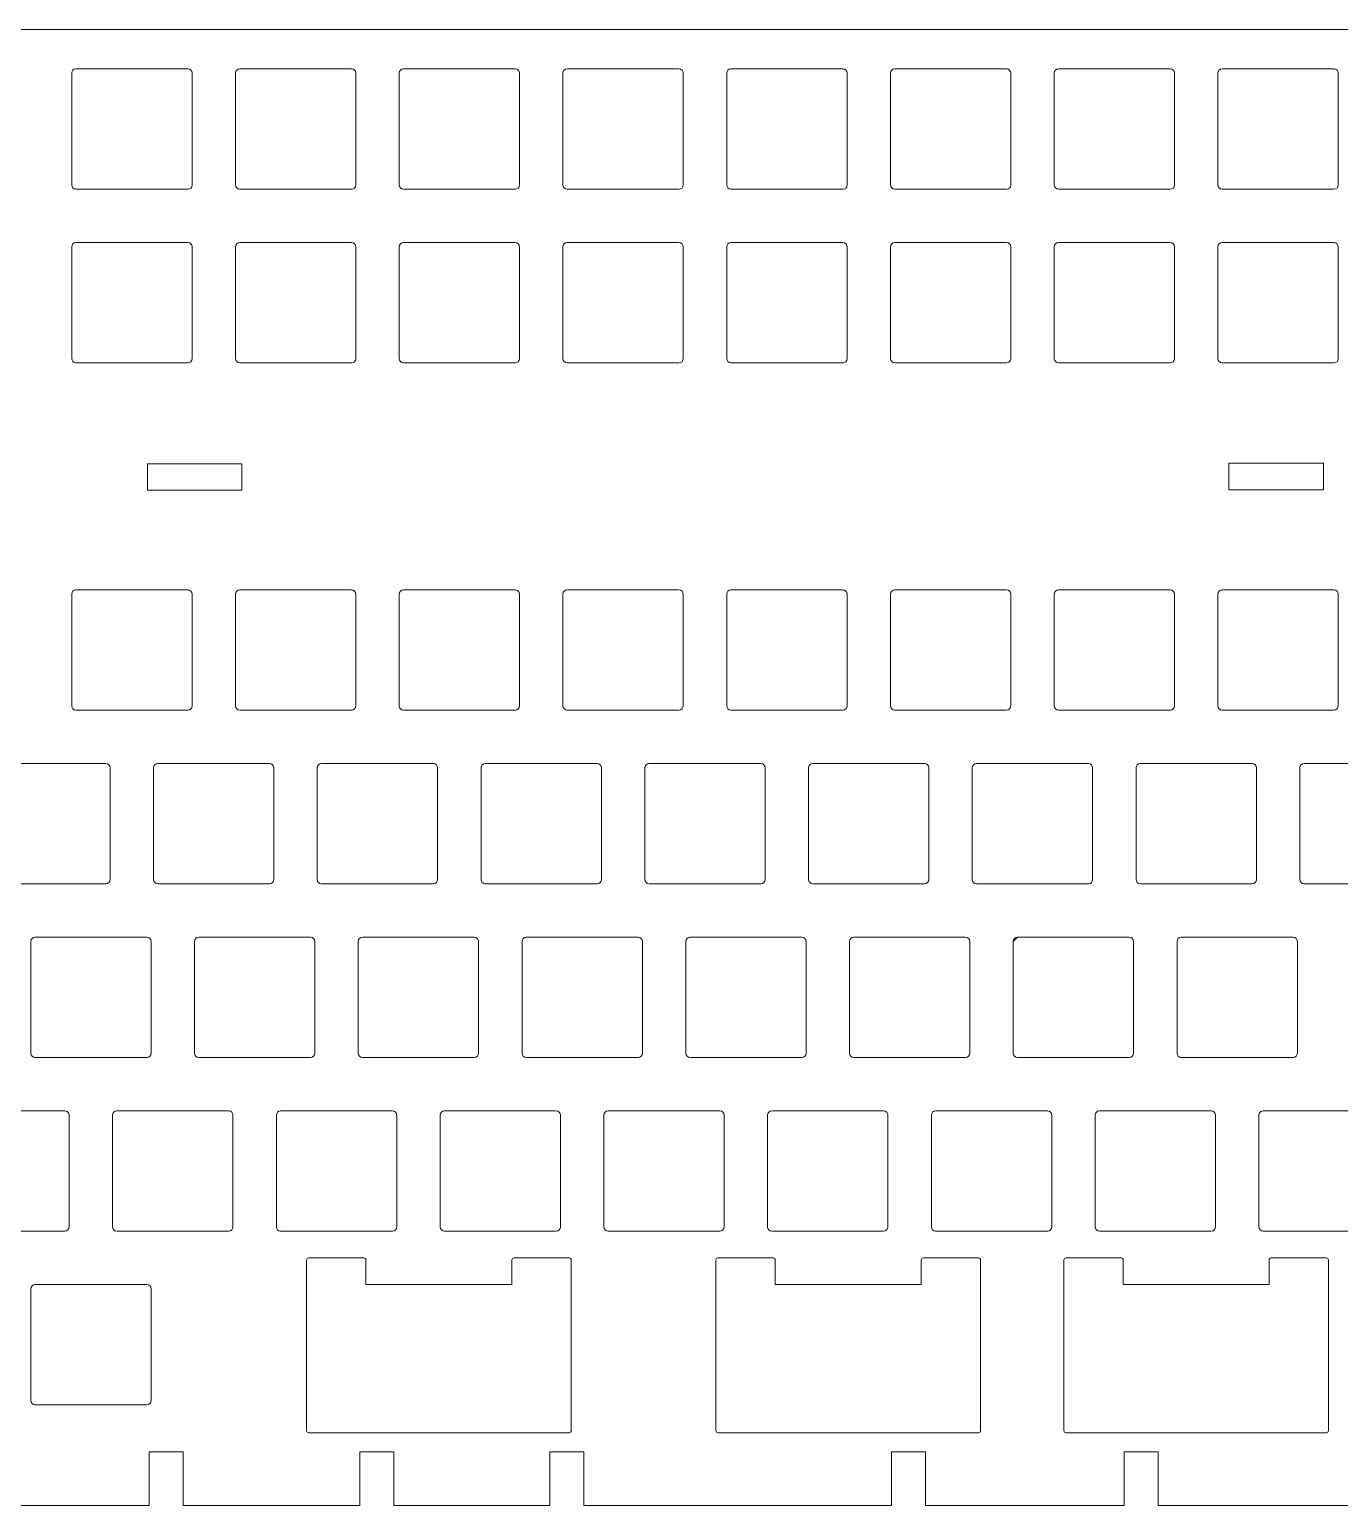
# Model space of a CAD drawing. Header units: millimetres. Extents: x 0 to 494, y 1 to 173.
# Drawn here: x 106.9 to 259.3, y 1.5 to 173.2 of the extents above; entities that cross this region are included whole.
import ezdxf

# ---------------------------------------------------------------- set-up
doc = ezdxf.new("R2010")
doc.units = ezdxf.units.MM
doc.header["$MEASUREMENT"] = 0
doc.layers.add('case holes', color=7, linetype='Continuous', lineweight=0)
doc.layers.add('foam top 2mm', color=7, linetype='Continuous', lineweight=0)

msp = doc.modelspace()

# ---------------------------------------------------------------- linework, layer by layer
at = {"layer": 'case holes', "color": 250, "lineweight": 18, "true_color": 0x231f20}
for points in [[(120.6, 119.55), (120.6, 122.65), (131.6, 122.65), (131.6, 119.55)], [(246.42, 119.59), (246.42, 122.69), (257.42, 122.69), (257.42, 119.59)]]:
    msp.add_lwpolyline(points, close=True, dxfattribs=at)
at = {"layer": 'foam top 2mm', "color": 250, "lineweight": 18, "true_color": 0x231f20}
for points, knots in [([(341.74, 1.45), (341.74, 1.45), (331.89, 1.45), (331.89, 1.45), (331.89, 1.45), (331.89, 7.69), (331.89, 7.69), (331.89, 7.69), (327.83, 7.69), (327.83, 7.69), (327.83, 7.69), (327.83, 1.45), (327.83, 1.45), (327.83, 1.45), (284.9, 1.45), (284.9, 1.45), (284.9, 1.45), (284.9, 7.69), (284.9, 7.69), (284.9, 7.69), (280.97, 7.69), (280.97, 7.69), (280.97, 7.69), (280.97, 1.45), (280.97, 1.45), (280.97, 1.45), (266.11, 1.45), (266.11, 1.45), (266.11, 1.45), (266.11, 7.69), (266.11, 7.69), (266.11, 7.69), (262.04, 7.69), (262.04, 7.69), (262.04, 7.69), (262.04, 1.45), (262.04, 1.45), (262.04, 1.45), (238.17, 1.45), (238.17, 1.45), (238.17, 1.45), (238.17, 7.69), (238.17, 7.69), (238.17, 7.69), (234.23, 7.69), (234.23, 7.69), (234.23, 7.69), (234.23, 1.45), (234.23, 1.45), (234.23, 1.45), (211.12, 1.45), (211.12, 1.45), (211.12, 1.45), (211.12, 7.69), (211.12, 7.69), (211.12, 7.69), (207.18, 7.69), (207.18, 7.69), (207.18, 7.69), (207.18, 1.45), (207.18, 1.45), (207.18, 1.45), (171.37, 1.45), (171.37, 1.45), (171.37, 1.45), (171.37, 7.69), (171.37, 7.69), (171.37, 7.69), (167.43, 7.69), (167.43, 7.69), (167.43, 7.69), (167.43, 1.45), (167.43, 1.45), (167.43, 1.45), (149.27, 1.45), (149.27, 1.45), (149.27, 1.45), (149.27, 7.69), (149.27, 7.69), (149.27, 7.69), (145.33, 7.69), (145.33, 7.69), (145.33, 7.69), (145.33, 1.45), (145.33, 1.45), (145.33, 1.45), (124.76, 1.45), (124.76, 1.45), (124.76, 1.45), (124.76, 7.69), (124.76, 7.69), (124.76, 7.69), (120.82, 7.69), (120.82, 7.69), (120.82, 7.69), (120.82, 1.45), (120.82, 1.45), (120.82, 1.45), (76.88, 1.45), (76.88, 1.45), (76.88, 1.45), (76.88, 7.69), (76.88, 7.69), (76.88, 7.69), (72.81, 7.69), (72.81, 7.69), (72.81, 7.69), (72.81, 1.45), (72.81, 1.45), (72.81, 1.45), (58.08, 1.45), (58.08, 1.45), (58.08, 1.45), (58.08, 7.69), (58.08, 7.69), (58.08, 7.69), (54.14, 7.69), (54.14, 7.69), (54.14, 7.69), (54.14, 1.45), (54.14, 1.45), (54.14, 1.45), (16.3, 1.45), (16.3, 1.45), (14.64, 1.45), (13.28, 2.8), (13.28, 4.45), (13.28, 4.45), (13.28, 5.69), (13.28, 5.69), (13.28, 5.69), (4.36, 5.69), (4.36, 5.69), (2.14, 5.69), (0.33, 7.48), (0.33, 9.69), (0.33, 9.69), (0.33, 108.52), (0.33, 108.52), (0.33, 110.72), (2.14, 112.51), (4.36, 112.51), (4.36, 112.51), (65.48, 112.51), (65.48, 112.51), (65.48, 112.51), (65.48, 169.16), (65.48, 169.16), (65.48, 171.36), (67.29, 173.16), (69.51, 173.16), (69.51, 173.16), (318.69, 173.16), (318.69, 173.16), (320.91, 173.16), (322.72, 171.36), (322.72, 169.16), (322.72, 169.16), (322.72, 117.91), (322.72, 117.91), (322.72, 117.91), (341.74, 117.91), (341.74, 117.91), (341.74, 117.91), (341.74, 1.45), (341.74, 1.45)], [0, 0, 0, 0, 1, 1, 1, 2, 2, 2, 3, 3, 3, 4, 4, 4, 5, 5, 5, 6, 6, 6, 7, 7, 7, 8, 8, 8, 9, 9, 9, 10, 10, 10, 11, 11, 11, 12, 12, 12, 13, 13, 13, 14, 14, 14, 15, 15, 15, 16, 16, 16, 17, 17, 17, 18, 18, 18, 19, 19, 19, 20, 20, 20, 21, 21, 21, 22, 22, 22, 23, 23, 23, 24, 24, 24, 25, 25, 25, 26, 26, 26, 27, 27, 27, 28, 28, 28, 29, 29, 29, 30, 30, 30, 31, 31, 31, 32, 32, 32, 33, 33, 33, 34, 34, 34, 35, 35, 35, 36, 36, 36, 37, 37, 37, 38, 38, 38, 39, 39, 39, 40, 40, 40, 41, 41, 41, 42, 42, 42, 43, 43, 43, 44, 44, 44, 45, 45, 45, 46, 46, 46, 47, 47, 47, 48, 48, 48, 49, 49, 49, 50, 50, 50, 51, 51, 51, 52, 52, 52, 53, 53, 53, 54, 54, 54, 55, 55, 55, 55]), ([(125.79, 168.07), (125.79, 168.07), (125.79, 155.07), (125.79, 155.07), (125.79, 154.79), (125.57, 154.57), (125.29, 154.57), (125.29, 154.57), (112.29, 154.58), (112.29, 154.58), (112.01, 154.58), (111.79, 154.8), (111.79, 155.08), (111.79, 155.08), (111.79, 168.07), (111.79, 168.07), (111.79, 168.35), (112.01, 168.57), (112.29, 168.57), (112.29, 168.57), (125.29, 168.57), (125.29, 168.57), (125.57, 168.57), (125.79, 168.35), (125.79, 168.07)], [0, 0, 0, 0, 1, 1, 1, 2, 2, 2, 3, 3, 3, 4, 4, 4, 5, 5, 5, 6, 6, 6, 7, 7, 7, 8, 8, 8, 8]), ([(144.84, 168.07), (144.84, 168.07), (144.84, 155.07), (144.84, 155.07), (144.84, 154.79), (144.62, 154.57), (144.34, 154.57), (144.34, 154.57), (131.34, 154.58), (131.34, 154.58), (131.06, 154.58), (130.84, 154.8), (130.84, 155.08), (130.84, 155.08), (130.84, 168.07), (130.84, 168.07), (130.84, 168.35), (131.06, 168.57), (131.34, 168.57), (131.34, 168.57), (144.34, 168.57), (144.34, 168.57), (144.62, 168.57), (144.84, 168.35), (144.84, 168.07)], [0, 0, 0, 0, 1, 1, 1, 2, 2, 2, 3, 3, 3, 4, 4, 4, 5, 5, 5, 6, 6, 6, 7, 7, 7, 8, 8, 8, 8]), ([(163.89, 168.07), (163.89, 168.07), (163.89, 155.07), (163.89, 155.07), (163.89, 154.79), (163.67, 154.57), (163.39, 154.57), (163.39, 154.57), (150.39, 154.58), (150.39, 154.58), (150.11, 154.58), (149.89, 154.8), (149.89, 155.08), (149.89, 155.08), (149.89, 168.07), (149.89, 168.07), (149.89, 168.35), (150.11, 168.57), (150.39, 168.57), (150.39, 168.57), (163.39, 168.57), (163.39, 168.57), (163.67, 168.57), (163.89, 168.35), (163.89, 168.07)], [0, 0, 0, 0, 1, 1, 1, 2, 2, 2, 3, 3, 3, 4, 4, 4, 5, 5, 5, 6, 6, 6, 7, 7, 7, 8, 8, 8, 8]), ([(182.94, 168.07), (182.94, 168.07), (182.94, 155.07), (182.94, 155.07), (182.94, 154.79), (182.72, 154.57), (182.44, 154.57), (182.44, 154.57), (169.44, 154.58), (169.44, 154.58), (169.16, 154.58), (168.94, 154.8), (168.94, 155.08), (168.94, 155.08), (168.94, 168.07), (168.94, 168.07), (168.94, 168.35), (169.16, 168.57), (169.44, 168.57), (169.44, 168.57), (182.44, 168.57), (182.44, 168.57), (182.72, 168.57), (182.94, 168.35), (182.94, 168.07)], [0, 0, 0, 0, 1, 1, 1, 2, 2, 2, 3, 3, 3, 4, 4, 4, 5, 5, 5, 6, 6, 6, 7, 7, 7, 8, 8, 8, 8]), ([(201.99, 168.07), (201.99, 168.07), (201.99, 155.07), (201.99, 155.07), (201.99, 154.79), (201.77, 154.57), (201.49, 154.57), (201.49, 154.57), (188.49, 154.58), (188.49, 154.58), (188.21, 154.58), (187.99, 154.8), (187.99, 155.08), (187.99, 155.08), (187.99, 168.07), (187.99, 168.07), (187.99, 168.35), (188.21, 168.57), (188.49, 168.57), (188.49, 168.57), (201.49, 168.57), (201.49, 168.57), (201.77, 168.57), (201.99, 168.35), (201.99, 168.07)], [0, 0, 0, 0, 1, 1, 1, 2, 2, 2, 3, 3, 3, 4, 4, 4, 5, 5, 5, 6, 6, 6, 7, 7, 7, 8, 8, 8, 8]), ([(221.04, 168.07), (221.04, 168.07), (221.04, 155.07), (221.04, 155.07), (221.04, 154.79), (220.82, 154.57), (220.54, 154.57), (220.54, 154.57), (207.54, 154.58), (207.54, 154.58), (207.26, 154.58), (207.04, 154.8), (207.04, 155.08), (207.04, 155.08), (207.04, 168.07), (207.04, 168.07), (207.04, 168.35), (207.26, 168.57), (207.54, 168.57), (207.54, 168.57), (220.54, 168.57), (220.54, 168.57), (220.82, 168.57), (221.04, 168.35), (221.04, 168.07)], [0, 0, 0, 0, 1, 1, 1, 2, 2, 2, 3, 3, 3, 4, 4, 4, 5, 5, 5, 6, 6, 6, 7, 7, 7, 8, 8, 8, 8]), ([(240.09, 168.07), (240.09, 168.07), (240.09, 155.07), (240.09, 155.07), (240.09, 154.79), (239.87, 154.57), (239.59, 154.57), (239.59, 154.57), (226.59, 154.58), (226.59, 154.58), (226.31, 154.58), (226.09, 154.8), (226.09, 155.08), (226.09, 155.08), (226.09, 168.07), (226.09, 168.07), (226.09, 168.35), (226.31, 168.57), (226.59, 168.57), (226.59, 168.57), (239.59, 168.57), (239.59, 168.57), (239.87, 168.57), (240.09, 168.35), (240.09, 168.07)], [0, 0, 0, 0, 1, 1, 1, 2, 2, 2, 3, 3, 3, 4, 4, 4, 5, 5, 5, 6, 6, 6, 7, 7, 7, 8, 8, 8, 8]), ([(259.14, 168.07), (259.14, 168.07), (259.14, 155.07), (259.14, 155.07), (259.14, 154.79), (258.92, 154.57), (258.64, 154.57), (258.64, 154.57), (245.64, 154.58), (245.64, 154.58), (245.36, 154.58), (245.14, 154.8), (245.14, 155.08), (245.14, 155.08), (245.14, 168.07), (245.14, 168.07), (245.14, 168.35), (245.36, 168.57), (245.64, 168.57), (245.64, 168.57), (258.64, 168.57), (258.64, 168.57), (258.92, 168.57), (259.14, 168.35), (259.14, 168.07)], [0, 0, 0, 0, 1, 1, 1, 2, 2, 2, 3, 3, 3, 4, 4, 4, 5, 5, 5, 6, 6, 6, 7, 7, 7, 8, 8, 8, 8]), ([(125.79, 147.87), (125.79, 147.87), (125.79, 134.87), (125.79, 134.87), (125.79, 134.59), (125.57, 134.37), (125.29, 134.37), (125.29, 134.37), (112.29, 134.38), (112.29, 134.38), (112.01, 134.38), (111.79, 134.6), (111.79, 134.88), (111.79, 134.88), (111.79, 147.87), (111.79, 147.87), (111.79, 148.14), (112.01, 148.37), (112.29, 148.37), (112.29, 148.37), (125.29, 148.37), (125.29, 148.37), (125.57, 148.37), (125.79, 148.14), (125.79, 147.87)], [0, 0, 0, 0, 1, 1, 1, 2, 2, 2, 3, 3, 3, 4, 4, 4, 5, 5, 5, 6, 6, 6, 7, 7, 7, 8, 8, 8, 8]), ([(144.84, 147.87), (144.84, 147.87), (144.84, 134.87), (144.84, 134.87), (144.84, 134.59), (144.62, 134.37), (144.34, 134.37), (144.34, 134.37), (131.34, 134.38), (131.34, 134.38), (131.06, 134.38), (130.84, 134.6), (130.84, 134.88), (130.84, 134.88), (130.84, 147.87), (130.84, 147.87), (130.84, 148.14), (131.06, 148.37), (131.34, 148.37), (131.34, 148.37), (144.34, 148.37), (144.34, 148.37), (144.62, 148.37), (144.84, 148.14), (144.84, 147.87)], [0, 0, 0, 0, 1, 1, 1, 2, 2, 2, 3, 3, 3, 4, 4, 4, 5, 5, 5, 6, 6, 6, 7, 7, 7, 8, 8, 8, 8]), ([(163.89, 147.87), (163.89, 147.87), (163.89, 134.87), (163.89, 134.87), (163.89, 134.59), (163.67, 134.37), (163.39, 134.37), (163.39, 134.37), (150.39, 134.38), (150.39, 134.38), (150.11, 134.38), (149.89, 134.6), (149.89, 134.88), (149.89, 134.88), (149.89, 147.87), (149.89, 147.87), (149.89, 148.14), (150.11, 148.37), (150.39, 148.37), (150.39, 148.37), (163.39, 148.37), (163.39, 148.37), (163.67, 148.37), (163.89, 148.14), (163.89, 147.87)], [0, 0, 0, 0, 1, 1, 1, 2, 2, 2, 3, 3, 3, 4, 4, 4, 5, 5, 5, 6, 6, 6, 7, 7, 7, 8, 8, 8, 8]), ([(182.94, 147.87), (182.94, 147.87), (182.94, 134.87), (182.94, 134.87), (182.94, 134.59), (182.72, 134.37), (182.44, 134.37), (182.44, 134.37), (169.44, 134.38), (169.44, 134.38), (169.16, 134.38), (168.94, 134.6), (168.94, 134.88), (168.94, 134.88), (168.94, 147.87), (168.94, 147.87), (168.94, 148.14), (169.16, 148.37), (169.44, 148.37), (169.44, 148.37), (182.44, 148.37), (182.44, 148.37), (182.72, 148.37), (182.94, 148.14), (182.94, 147.87)], [0, 0, 0, 0, 1, 1, 1, 2, 2, 2, 3, 3, 3, 4, 4, 4, 5, 5, 5, 6, 6, 6, 7, 7, 7, 8, 8, 8, 8]), ([(201.99, 147.87), (201.99, 147.87), (201.99, 134.87), (201.99, 134.87), (201.99, 134.59), (201.77, 134.37), (201.49, 134.37), (201.49, 134.37), (188.49, 134.38), (188.49, 134.38), (188.21, 134.38), (187.99, 134.6), (187.99, 134.88), (187.99, 134.88), (187.99, 147.87), (187.99, 147.87), (187.99, 148.14), (188.21, 148.37), (188.49, 148.37), (188.49, 148.37), (201.49, 148.37), (201.49, 148.37), (201.77, 148.37), (201.99, 148.14), (201.99, 147.87)], [0, 0, 0, 0, 1, 1, 1, 2, 2, 2, 3, 3, 3, 4, 4, 4, 5, 5, 5, 6, 6, 6, 7, 7, 7, 8, 8, 8, 8]), ([(221.04, 147.87), (221.04, 147.87), (221.04, 134.87), (221.04, 134.87), (221.04, 134.59), (220.82, 134.37), (220.54, 134.37), (220.54, 134.37), (207.54, 134.38), (207.54, 134.38), (207.26, 134.38), (207.04, 134.6), (207.04, 134.88), (207.04, 134.88), (207.04, 147.87), (207.04, 147.87), (207.04, 148.14), (207.26, 148.37), (207.54, 148.37), (207.54, 148.37), (220.54, 148.37), (220.54, 148.37), (220.82, 148.37), (221.04, 148.14), (221.04, 147.87)], [0, 0, 0, 0, 1, 1, 1, 2, 2, 2, 3, 3, 3, 4, 4, 4, 5, 5, 5, 6, 6, 6, 7, 7, 7, 8, 8, 8, 8]), ([(240.09, 147.87), (240.09, 147.87), (240.09, 134.87), (240.09, 134.87), (240.09, 134.59), (239.87, 134.37), (239.59, 134.37), (239.59, 134.37), (226.59, 134.38), (226.59, 134.38), (226.31, 134.38), (226.09, 134.6), (226.09, 134.88), (226.09, 134.88), (226.09, 147.87), (226.09, 147.87), (226.09, 148.14), (226.31, 148.37), (226.59, 148.37), (226.59, 148.37), (239.59, 148.37), (239.59, 148.37), (239.87, 148.37), (240.09, 148.14), (240.09, 147.87)], [0, 0, 0, 0, 1, 1, 1, 2, 2, 2, 3, 3, 3, 4, 4, 4, 5, 5, 5, 6, 6, 6, 7, 7, 7, 8, 8, 8, 8]), ([(259.14, 147.87), (259.14, 147.87), (259.14, 134.87), (259.14, 134.87), (259.14, 134.59), (258.92, 134.37), (258.64, 134.37), (258.64, 134.37), (245.64, 134.38), (245.64, 134.38), (245.36, 134.38), (245.14, 134.6), (245.14, 134.88), (245.14, 134.88), (245.14, 147.87), (245.14, 147.87), (245.14, 148.14), (245.36, 148.37), (245.64, 148.37), (245.64, 148.37), (258.64, 148.37), (258.64, 148.37), (258.92, 148.37), (259.14, 148.14), (259.14, 147.87)], [0, 0, 0, 0, 1, 1, 1, 2, 2, 2, 3, 3, 3, 4, 4, 4, 5, 5, 5, 6, 6, 6, 7, 7, 7, 8, 8, 8, 8]), ([(125.79, 107.47), (125.79, 107.47), (125.79, 94.47), (125.79, 94.47), (125.79, 94.19), (125.57, 93.97), (125.29, 93.97), (125.29, 93.97), (112.29, 93.98), (112.29, 93.98), (112.01, 93.98), (111.79, 94.2), (111.79, 94.48), (111.79, 94.48), (111.79, 107.47), (111.79, 107.47), (111.79, 107.74), (112.01, 107.97), (112.29, 107.97), (112.29, 107.97), (125.29, 107.97), (125.29, 107.97), (125.57, 107.97), (125.79, 107.74), (125.79, 107.47)], [0, 0, 0, 0, 1, 1, 1, 2, 2, 2, 3, 3, 3, 4, 4, 4, 5, 5, 5, 6, 6, 6, 7, 7, 7, 8, 8, 8, 8]), ([(144.84, 107.47), (144.84, 107.47), (144.84, 94.47), (144.84, 94.47), (144.84, 94.19), (144.62, 93.97), (144.34, 93.97), (144.34, 93.97), (131.34, 93.98), (131.34, 93.98), (131.06, 93.98), (130.84, 94.2), (130.84, 94.48), (130.84, 94.48), (130.84, 107.47), (130.84, 107.47), (130.84, 107.74), (131.06, 107.97), (131.34, 107.97), (131.34, 107.97), (144.34, 107.97), (144.34, 107.97), (144.62, 107.97), (144.84, 107.74), (144.84, 107.47)], [0, 0, 0, 0, 1, 1, 1, 2, 2, 2, 3, 3, 3, 4, 4, 4, 5, 5, 5, 6, 6, 6, 7, 7, 7, 8, 8, 8, 8]), ([(163.89, 107.47), (163.89, 107.47), (163.89, 94.47), (163.89, 94.47), (163.89, 94.19), (163.67, 93.97), (163.39, 93.97), (163.39, 93.97), (150.39, 93.98), (150.39, 93.98), (150.11, 93.98), (149.89, 94.2), (149.89, 94.48), (149.89, 94.48), (149.89, 107.47), (149.89, 107.47), (149.89, 107.74), (150.11, 107.97), (150.39, 107.97), (150.39, 107.97), (163.39, 107.97), (163.39, 107.97), (163.67, 107.97), (163.89, 107.74), (163.89, 107.47)], [0, 0, 0, 0, 1, 1, 1, 2, 2, 2, 3, 3, 3, 4, 4, 4, 5, 5, 5, 6, 6, 6, 7, 7, 7, 8, 8, 8, 8]), ([(182.94, 107.47), (182.94, 107.47), (182.94, 94.47), (182.94, 94.47), (182.94, 94.19), (182.72, 93.97), (182.44, 93.97), (182.44, 93.97), (169.44, 93.98), (169.44, 93.98), (169.16, 93.98), (168.94, 94.2), (168.94, 94.48), (168.94, 94.48), (168.94, 107.47), (168.94, 107.47), (168.94, 107.74), (169.16, 107.97), (169.44, 107.97), (169.44, 107.97), (182.44, 107.97), (182.44, 107.97), (182.72, 107.97), (182.94, 107.74), (182.94, 107.47)], [0, 0, 0, 0, 1, 1, 1, 2, 2, 2, 3, 3, 3, 4, 4, 4, 5, 5, 5, 6, 6, 6, 7, 7, 7, 8, 8, 8, 8]), ([(201.99, 107.47), (201.99, 107.47), (201.99, 94.47), (201.99, 94.47), (201.99, 94.19), (201.77, 93.97), (201.49, 93.97), (201.49, 93.97), (188.49, 93.98), (188.49, 93.98), (188.21, 93.98), (187.99, 94.2), (187.99, 94.48), (187.99, 94.48), (187.99, 107.47), (187.99, 107.47), (187.99, 107.74), (188.21, 107.97), (188.49, 107.97), (188.49, 107.97), (201.49, 107.97), (201.49, 107.97), (201.77, 107.97), (201.99, 107.74), (201.99, 107.47)], [0, 0, 0, 0, 1, 1, 1, 2, 2, 2, 3, 3, 3, 4, 4, 4, 5, 5, 5, 6, 6, 6, 7, 7, 7, 8, 8, 8, 8]), ([(221.04, 107.47), (221.04, 107.47), (221.04, 94.47), (221.04, 94.47), (221.04, 94.19), (220.82, 93.97), (220.54, 93.97), (220.54, 93.97), (207.54, 93.98), (207.54, 93.98), (207.26, 93.98), (207.04, 94.2), (207.04, 94.48), (207.04, 94.48), (207.04, 107.47), (207.04, 107.47), (207.04, 107.74), (207.26, 107.97), (207.54, 107.97), (207.54, 107.97), (220.54, 107.97), (220.54, 107.97), (220.82, 107.97), (221.04, 107.74), (221.04, 107.47)], [0, 0, 0, 0, 1, 1, 1, 2, 2, 2, 3, 3, 3, 4, 4, 4, 5, 5, 5, 6, 6, 6, 7, 7, 7, 8, 8, 8, 8]), ([(240.09, 107.47), (240.09, 107.47), (240.09, 94.47), (240.09, 94.47), (240.09, 94.19), (239.87, 93.97), (239.59, 93.97), (239.59, 93.97), (226.59, 93.98), (226.59, 93.98), (226.31, 93.98), (226.09, 94.2), (226.09, 94.48), (226.09, 94.48), (226.09, 107.47), (226.09, 107.47), (226.09, 107.74), (226.31, 107.97), (226.59, 107.97), (226.59, 107.97), (239.59, 107.97), (239.59, 107.97), (239.87, 107.97), (240.09, 107.74), (240.09, 107.47)], [0, 0, 0, 0, 1, 1, 1, 2, 2, 2, 3, 3, 3, 4, 4, 4, 5, 5, 5, 6, 6, 6, 7, 7, 7, 8, 8, 8, 8]), ([(259.14, 107.47), (259.14, 107.47), (259.14, 94.47), (259.14, 94.47), (259.14, 94.19), (258.92, 93.97), (258.64, 93.97), (258.64, 93.97), (245.64, 93.98), (245.64, 93.98), (245.36, 93.98), (245.14, 94.2), (245.14, 94.48), (245.14, 94.48), (245.14, 107.47), (245.14, 107.47), (245.14, 107.74), (245.36, 107.97), (245.64, 107.97), (245.64, 107.97), (258.64, 107.97), (258.64, 107.97), (258.92, 107.97), (259.14, 107.74), (259.14, 107.47)], [0, 0, 0, 0, 1, 1, 1, 2, 2, 2, 3, 3, 3, 4, 4, 4, 5, 5, 5, 6, 6, 6, 7, 7, 7, 8, 8, 8, 8]), ([(116.26, 87.26), (116.26, 87.26), (116.26, 74.26), (116.26, 74.26), (116.26, 73.99), (116.04, 73.77), (115.77, 73.77), (115.77, 73.77), (102.76, 73.77), (102.76, 73.77), (102.49, 73.77), (102.26, 74), (102.26, 74.28), (102.26, 74.28), (102.26, 87.26), (102.26, 87.26), (102.26, 87.54), (102.49, 87.77), (102.76, 87.77), (102.76, 87.77), (115.77, 87.77), (115.77, 87.77), (116.04, 87.77), (116.26, 87.54), (116.26, 87.26)], [0, 0, 0, 0, 1, 1, 1, 2, 2, 2, 3, 3, 3, 4, 4, 4, 5, 5, 5, 6, 6, 6, 7, 7, 7, 8, 8, 8, 8]), ([(135.31, 87.26), (135.31, 87.26), (135.31, 74.26), (135.31, 74.26), (135.31, 73.99), (135.09, 73.77), (134.82, 73.77), (134.82, 73.77), (121.81, 73.77), (121.81, 73.77), (121.54, 73.77), (121.31, 74), (121.31, 74.28), (121.31, 74.28), (121.31, 87.26), (121.31, 87.26), (121.31, 87.54), (121.54, 87.77), (121.81, 87.77), (121.81, 87.77), (134.82, 87.77), (134.82, 87.77), (135.09, 87.77), (135.31, 87.54), (135.31, 87.26)], [0, 0, 0, 0, 1, 1, 1, 2, 2, 2, 3, 3, 3, 4, 4, 4, 5, 5, 5, 6, 6, 6, 7, 7, 7, 8, 8, 8, 8]), ([(154.36, 87.26), (154.36, 87.26), (154.36, 74.26), (154.36, 74.26), (154.36, 73.99), (154.14, 73.77), (153.87, 73.77), (153.87, 73.77), (140.86, 73.77), (140.86, 73.77), (140.59, 73.77), (140.36, 74), (140.36, 74.28), (140.36, 74.28), (140.36, 87.26), (140.36, 87.26), (140.36, 87.54), (140.59, 87.77), (140.86, 87.77), (140.86, 87.77), (153.87, 87.77), (153.87, 87.77), (154.14, 87.77), (154.36, 87.54), (154.36, 87.26)], [0, 0, 0, 0, 1, 1, 1, 2, 2, 2, 3, 3, 3, 4, 4, 4, 5, 5, 5, 6, 6, 6, 7, 7, 7, 8, 8, 8, 8]), ([(173.41, 87.26), (173.41, 87.26), (173.41, 74.26), (173.41, 74.26), (173.41, 73.99), (173.19, 73.77), (172.92, 73.77), (172.92, 73.77), (159.91, 73.77), (159.91, 73.77), (159.64, 73.77), (159.41, 74), (159.41, 74.28), (159.41, 74.28), (159.41, 87.26), (159.41, 87.26), (159.41, 87.54), (159.64, 87.77), (159.91, 87.77), (159.91, 87.77), (172.92, 87.77), (172.92, 87.77), (173.19, 87.77), (173.41, 87.54), (173.41, 87.26)], [0, 0, 0, 0, 1, 1, 1, 2, 2, 2, 3, 3, 3, 4, 4, 4, 5, 5, 5, 6, 6, 6, 7, 7, 7, 8, 8, 8, 8]), ([(192.46, 87.26), (192.46, 87.26), (192.46, 74.26), (192.46, 74.26), (192.46, 73.99), (192.24, 73.77), (191.97, 73.77), (191.97, 73.77), (178.96, 73.77), (178.96, 73.77), (178.69, 73.77), (178.46, 74), (178.46, 74.28), (178.46, 74.28), (178.46, 87.26), (178.46, 87.26), (178.46, 87.54), (178.69, 87.77), (178.96, 87.77), (178.96, 87.77), (191.97, 87.77), (191.97, 87.77), (192.24, 87.77), (192.46, 87.54), (192.46, 87.26)], [0, 0, 0, 0, 1, 1, 1, 2, 2, 2, 3, 3, 3, 4, 4, 4, 5, 5, 5, 6, 6, 6, 7, 7, 7, 8, 8, 8, 8]), ([(211.51, 87.26), (211.51, 87.26), (211.51, 74.26), (211.51, 74.26), (211.51, 73.99), (211.29, 73.77), (211.02, 73.77), (211.02, 73.77), (198.01, 73.77), (198.01, 73.77), (197.74, 73.77), (197.51, 74), (197.51, 74.28), (197.51, 74.28), (197.51, 87.26), (197.51, 87.26), (197.51, 87.54), (197.74, 87.77), (198.01, 87.77), (198.01, 87.77), (211.02, 87.77), (211.02, 87.77), (211.29, 87.77), (211.51, 87.54), (211.51, 87.26)], [0, 0, 0, 0, 1, 1, 1, 2, 2, 2, 3, 3, 3, 4, 4, 4, 5, 5, 5, 6, 6, 6, 7, 7, 7, 8, 8, 8, 8]), ([(230.56, 87.26), (230.56, 87.26), (230.56, 74.26), (230.56, 74.26), (230.56, 73.99), (230.34, 73.77), (230.07, 73.77), (230.07, 73.77), (217.06, 73.77), (217.06, 73.77), (216.79, 73.77), (216.56, 74), (216.56, 74.28), (216.56, 74.28), (216.56, 87.26), (216.56, 87.26), (216.56, 87.54), (216.79, 87.77), (217.06, 87.77), (217.06, 87.77), (230.07, 87.77), (230.07, 87.77), (230.34, 87.77), (230.56, 87.54), (230.56, 87.26)], [0, 0, 0, 0, 1, 1, 1, 2, 2, 2, 3, 3, 3, 4, 4, 4, 5, 5, 5, 6, 6, 6, 7, 7, 7, 8, 8, 8, 8]), ([(249.61, 87.26), (249.61, 87.26), (249.61, 74.26), (249.61, 74.26), (249.61, 73.99), (249.39, 73.77), (249.12, 73.77), (249.12, 73.77), (236.11, 73.77), (236.11, 73.77), (235.84, 73.77), (235.61, 74), (235.61, 74.28), (235.61, 74.28), (235.61, 87.26), (235.61, 87.26), (235.61, 87.54), (235.84, 87.77), (236.11, 87.77), (236.11, 87.77), (249.12, 87.77), (249.12, 87.77), (249.39, 87.77), (249.61, 87.54), (249.61, 87.26)], [0, 0, 0, 0, 1, 1, 1, 2, 2, 2, 3, 3, 3, 4, 4, 4, 5, 5, 5, 6, 6, 6, 7, 7, 7, 8, 8, 8, 8]), ([(268.66, 87.26), (268.66, 87.26), (268.66, 74.26), (268.66, 74.26), (268.66, 73.99), (268.44, 73.77), (268.17, 73.77), (268.17, 73.77), (255.16, 73.77), (255.16, 73.77), (254.89, 73.77), (254.66, 74), (254.66, 74.28), (254.66, 74.28), (254.66, 87.26), (254.66, 87.26), (254.66, 87.54), (254.89, 87.77), (255.16, 87.77), (255.16, 87.77), (268.17, 87.77), (268.17, 87.77), (268.44, 87.77), (268.66, 87.54), (268.66, 87.26)], [0, 0, 0, 0, 1, 1, 1, 2, 2, 2, 3, 3, 3, 4, 4, 4, 5, 5, 5, 6, 6, 6, 7, 7, 7, 8, 8, 8, 8]), ([(121.03, 67.06), (121.03, 67.06), (121.03, 54.06), (121.03, 54.06), (121.03, 53.79), (120.8, 53.56), (120.53, 53.56), (120.53, 53.56), (107.52, 53.57), (107.52, 53.57), (107.25, 53.57), (107.03, 53.8), (107.03, 54.08), (107.03, 54.08), (107.03, 67.06), (107.03, 67.06), (107.03, 67.34), (107.25, 67.57), (107.52, 67.57), (107.52, 67.57), (120.53, 67.57), (120.53, 67.57), (120.8, 67.57), (121.03, 67.34), (121.03, 67.06)], [0, 0, 0, 0, 1, 1, 1, 2, 2, 2, 3, 3, 3, 4, 4, 4, 5, 5, 5, 6, 6, 6, 7, 7, 7, 8, 8, 8, 8]), ([(140.08, 67.06), (140.08, 67.06), (140.08, 54.06), (140.08, 54.06), (140.08, 53.79), (139.85, 53.56), (139.58, 53.56), (139.58, 53.56), (126.57, 53.57), (126.57, 53.57), (126.3, 53.57), (126.08, 53.8), (126.08, 54.08), (126.08, 54.08), (126.08, 67.06), (126.08, 67.06), (126.08, 67.34), (126.3, 67.57), (126.57, 67.57), (126.57, 67.57), (139.58, 67.57), (139.58, 67.57), (139.85, 67.57), (140.08, 67.34), (140.08, 67.06)], [0, 0, 0, 0, 1, 1, 1, 2, 2, 2, 3, 3, 3, 4, 4, 4, 5, 5, 5, 6, 6, 6, 7, 7, 7, 8, 8, 8, 8]), ([(159.13, 67.06), (159.13, 67.06), (159.13, 54.06), (159.13, 54.06), (159.13, 53.79), (158.9, 53.56), (158.63, 53.56), (158.63, 53.56), (145.62, 53.57), (145.62, 53.57), (145.35, 53.57), (145.13, 53.8), (145.13, 54.08), (145.13, 54.08), (145.13, 67.06), (145.13, 67.06), (145.13, 67.34), (145.35, 67.57), (145.62, 67.57), (145.62, 67.57), (158.63, 67.57), (158.63, 67.57), (158.9, 67.57), (159.13, 67.34), (159.13, 67.06)], [0, 0, 0, 0, 1, 1, 1, 2, 2, 2, 3, 3, 3, 4, 4, 4, 5, 5, 5, 6, 6, 6, 7, 7, 7, 8, 8, 8, 8]), ([(178.18, 67.06), (178.18, 67.06), (178.18, 54.06), (178.18, 54.06), (178.18, 53.79), (177.95, 53.56), (177.68, 53.56), (177.68, 53.56), (164.67, 53.57), (164.67, 53.57), (164.4, 53.57), (164.18, 53.8), (164.18, 54.08), (164.18, 54.08), (164.18, 67.06), (164.18, 67.06), (164.18, 67.34), (164.4, 67.57), (164.67, 67.57), (164.67, 67.57), (177.68, 67.57), (177.68, 67.57), (177.95, 67.57), (178.18, 67.34), (178.18, 67.06)], [0, 0, 0, 0, 1, 1, 1, 2, 2, 2, 3, 3, 3, 4, 4, 4, 5, 5, 5, 6, 6, 6, 7, 7, 7, 8, 8, 8, 8]), ([(197.23, 67.06), (197.23, 67.06), (197.23, 54.06), (197.23, 54.06), (197.23, 53.79), (197, 53.56), (196.73, 53.56), (196.73, 53.56), (183.72, 53.57), (183.72, 53.57), (183.45, 53.57), (183.23, 53.8), (183.23, 54.08), (183.23, 54.08), (183.23, 67.06), (183.23, 67.06), (183.23, 67.34), (183.45, 67.57), (183.72, 67.57), (183.72, 67.57), (196.73, 67.57), (196.73, 67.57), (197, 67.57), (197.23, 67.34), (197.23, 67.06)], [0, 0, 0, 0, 1, 1, 1, 2, 2, 2, 3, 3, 3, 4, 4, 4, 5, 5, 5, 6, 6, 6, 7, 7, 7, 8, 8, 8, 8]), ([(216.28, 67.06), (216.28, 67.06), (216.28, 54.06), (216.28, 54.06), (216.28, 53.79), (216.05, 53.56), (215.78, 53.56), (215.78, 53.56), (202.77, 53.57), (202.77, 53.57), (202.5, 53.57), (202.28, 53.8), (202.28, 54.08), (202.28, 54.08), (202.28, 67.06), (202.28, 67.06), (202.28, 67.34), (202.5, 67.57), (202.77, 67.57), (202.77, 67.57), (215.78, 67.57), (215.78, 67.57), (216.05, 67.57), (216.28, 67.34), (216.28, 67.06)], [0, 0, 0, 0, 1, 1, 1, 2, 2, 2, 3, 3, 3, 4, 4, 4, 5, 5, 5, 6, 6, 6, 7, 7, 7, 8, 8, 8, 8]), ([(235.33, 67.06), (235.33, 67.06), (235.33, 54.06), (235.33, 54.06), (235.33, 53.79), (235.1, 53.56), (234.83, 53.56), (234.83, 53.56), (221.82, 53.57), (221.82, 53.57), (221.55, 53.57), (221.33, 53.8), (221.33, 54.08), (221.33, 54.08), (221.33, 67.06), (221.33, 67.06), (221.33, 67.06), (221.82, 67.57), (221.82, 67.57), (221.82, 67.57), (234.83, 67.57), (234.83, 67.57), (235.1, 67.57), (235.33, 67.34), (235.33, 67.06)], [0, 0, 0, 0, 1, 1, 1, 2, 2, 2, 3, 3, 3, 4, 4, 4, 5, 5, 5, 6, 6, 6, 7, 7, 7, 8, 8, 8, 8]), ([(221.82, 67.57), (221.82, 67.57), (221.33, 67.06), (221.33, 67.06), (221.33, 67.34), (221.55, 67.57), (221.82, 67.57)], [0, 0, 0, 0, 1, 1, 1, 2, 2, 2, 2]), ([(254.38, 67.06), (254.38, 67.06), (254.38, 54.06), (254.38, 54.06), (254.38, 53.79), (254.15, 53.56), (253.88, 53.56), (253.88, 53.56), (240.87, 53.57), (240.87, 53.57), (240.6, 53.57), (240.38, 53.8), (240.38, 54.08), (240.38, 54.08), (240.38, 67.06), (240.38, 67.06), (240.38, 67.34), (240.6, 67.57), (240.87, 67.57), (240.87, 67.57), (253.88, 67.57), (253.88, 67.57), (254.15, 67.57), (254.38, 67.34), (254.38, 67.06)], [0, 0, 0, 0, 1, 1, 1, 2, 2, 2, 3, 3, 3, 4, 4, 4, 5, 5, 5, 6, 6, 6, 7, 7, 7, 8, 8, 8, 8]), ([(111.5, 46.86), (111.5, 46.86), (111.5, 33.86), (111.5, 33.86), (111.5, 33.59), (111.28, 33.36), (111, 33.36), (111, 33.36), (98, 33.37), (98, 33.37), (97.72, 33.37), (97.5, 33.6), (97.5, 33.87), (97.5, 33.87), (97.5, 46.86), (97.5, 46.86), (97.5, 47.14), (97.72, 47.37), (98, 47.37), (98, 47.37), (111, 47.37), (111, 47.37), (111.28, 47.37), (111.5, 47.14), (111.5, 46.86)], [0, 0, 0, 0, 1, 1, 1, 2, 2, 2, 3, 3, 3, 4, 4, 4, 5, 5, 5, 6, 6, 6, 7, 7, 7, 8, 8, 8, 8]), ([(130.55, 46.86), (130.55, 46.86), (130.55, 33.86), (130.55, 33.86), (130.55, 33.59), (130.33, 33.36), (130.05, 33.36), (130.05, 33.36), (117.05, 33.37), (117.05, 33.37), (116.77, 33.37), (116.55, 33.6), (116.55, 33.87), (116.55, 33.87), (116.55, 46.86), (116.55, 46.86), (116.55, 47.14), (116.77, 47.37), (117.05, 47.37), (117.05, 47.37), (130.05, 47.37), (130.05, 47.37), (130.33, 47.37), (130.55, 47.14), (130.55, 46.86)], [0, 0, 0, 0, 1, 1, 1, 2, 2, 2, 3, 3, 3, 4, 4, 4, 5, 5, 5, 6, 6, 6, 7, 7, 7, 8, 8, 8, 8]), ([(149.6, 46.86), (149.6, 46.86), (149.6, 33.86), (149.6, 33.86), (149.6, 33.59), (149.38, 33.36), (149.1, 33.36), (149.1, 33.36), (136.1, 33.37), (136.1, 33.37), (135.82, 33.37), (135.6, 33.6), (135.6, 33.87), (135.6, 33.87), (135.6, 46.86), (135.6, 46.86), (135.6, 47.14), (135.82, 47.37), (136.1, 47.37), (136.1, 47.37), (149.1, 47.37), (149.1, 47.37), (149.38, 47.37), (149.6, 47.14), (149.6, 46.86)], [0, 0, 0, 0, 1, 1, 1, 2, 2, 2, 3, 3, 3, 4, 4, 4, 5, 5, 5, 6, 6, 6, 7, 7, 7, 8, 8, 8, 8]), ([(168.65, 46.86), (168.65, 46.86), (168.65, 33.86), (168.65, 33.86), (168.65, 33.59), (168.43, 33.36), (168.15, 33.36), (168.15, 33.36), (155.15, 33.37), (155.15, 33.37), (154.87, 33.37), (154.65, 33.6), (154.65, 33.87), (154.65, 33.87), (154.65, 46.86), (154.65, 46.86), (154.65, 47.14), (154.87, 47.37), (155.15, 47.37), (155.15, 47.37), (168.15, 47.37), (168.15, 47.37), (168.43, 47.37), (168.65, 47.14), (168.65, 46.86)], [0, 0, 0, 0, 1, 1, 1, 2, 2, 2, 3, 3, 3, 4, 4, 4, 5, 5, 5, 6, 6, 6, 7, 7, 7, 8, 8, 8, 8]), ([(187.7, 46.86), (187.7, 46.86), (187.7, 33.86), (187.7, 33.86), (187.7, 33.59), (187.48, 33.36), (187.2, 33.36), (187.2, 33.36), (174.2, 33.37), (174.2, 33.37), (173.92, 33.37), (173.7, 33.6), (173.7, 33.87), (173.7, 33.87), (173.7, 46.86), (173.7, 46.86), (173.7, 47.14), (173.92, 47.37), (174.2, 47.37), (174.2, 47.37), (187.2, 47.37), (187.2, 47.37), (187.48, 47.37), (187.7, 47.14), (187.7, 46.86)], [0, 0, 0, 0, 1, 1, 1, 2, 2, 2, 3, 3, 3, 4, 4, 4, 5, 5, 5, 6, 6, 6, 7, 7, 7, 8, 8, 8, 8]), ([(206.75, 46.86), (206.75, 46.86), (206.75, 33.86), (206.75, 33.86), (206.75, 33.59), (206.53, 33.36), (206.25, 33.36), (206.25, 33.36), (193.25, 33.37), (193.25, 33.37), (192.97, 33.37), (192.75, 33.6), (192.75, 33.87), (192.75, 33.87), (192.75, 46.86), (192.75, 46.86), (192.75, 47.14), (192.97, 47.37), (193.25, 47.37), (193.25, 47.37), (206.25, 47.37), (206.25, 47.37), (206.53, 47.37), (206.75, 47.14), (206.75, 46.86)], [0, 0, 0, 0, 1, 1, 1, 2, 2, 2, 3, 3, 3, 4, 4, 4, 5, 5, 5, 6, 6, 6, 7, 7, 7, 8, 8, 8, 8]), ([(225.8, 46.86), (225.8, 46.86), (225.8, 33.86), (225.8, 33.86), (225.8, 33.59), (225.58, 33.36), (225.3, 33.36), (225.3, 33.36), (212.3, 33.37), (212.3, 33.37), (212.02, 33.37), (211.8, 33.6), (211.8, 33.87), (211.8, 33.87), (211.8, 46.86), (211.8, 46.86), (211.8, 47.14), (212.02, 47.37), (212.3, 47.37), (212.3, 47.37), (225.3, 47.37), (225.3, 47.37), (225.58, 47.37), (225.8, 47.14), (225.8, 46.86)], [0, 0, 0, 0, 1, 1, 1, 2, 2, 2, 3, 3, 3, 4, 4, 4, 5, 5, 5, 6, 6, 6, 7, 7, 7, 8, 8, 8, 8]), ([(244.85, 46.86), (244.85, 46.86), (244.85, 33.86), (244.85, 33.86), (244.85, 33.59), (244.63, 33.36), (244.35, 33.36), (244.35, 33.36), (231.35, 33.37), (231.35, 33.37), (231.07, 33.37), (230.85, 33.6), (230.85, 33.87), (230.85, 33.87), (230.85, 46.86), (230.85, 46.86), (230.85, 47.14), (231.07, 47.37), (231.35, 47.37), (231.35, 47.37), (244.35, 47.37), (244.35, 47.37), (244.63, 47.37), (244.85, 47.14), (244.85, 46.86)], [0, 0, 0, 0, 1, 1, 1, 2, 2, 2, 3, 3, 3, 4, 4, 4, 5, 5, 5, 6, 6, 6, 7, 7, 7, 8, 8, 8, 8]), ([(263.9, 46.86), (263.9, 46.86), (263.9, 33.86), (263.9, 33.86), (263.9, 33.59), (263.68, 33.36), (263.4, 33.36), (263.4, 33.36), (250.4, 33.37), (250.4, 33.37), (250.12, 33.37), (249.9, 33.6), (249.9, 33.87), (249.9, 33.87), (249.9, 46.86), (249.9, 46.86), (249.9, 47.14), (250.12, 47.37), (250.4, 47.37), (250.4, 47.37), (263.4, 47.37), (263.4, 47.37), (263.68, 47.37), (263.9, 47.14), (263.9, 46.86)], [0, 0, 0, 0, 1, 1, 1, 2, 2, 2, 3, 3, 3, 4, 4, 4, 5, 5, 5, 6, 6, 6, 7, 7, 7, 8, 8, 8, 8]), ([(169.65, 30.26), (169.65, 30.26), (163.25, 30.26), (163.25, 30.26), (163.11, 30.26), (163, 30.14), (163, 30.01), (163, 30.01), (163, 27.17), (163, 27.17), (163, 27.17), (161.21, 27.17), (161.21, 27.17), (161.21, 27.17), (147.81, 27.17), (147.81, 27.17), (147.81, 27.17), (146.02, 27.17), (146.02, 27.17), (146.02, 27.17), (146.02, 30.01), (146.02, 30.01), (146.02, 30.14), (145.91, 30.26), (145.77, 30.26), (145.77, 30.26), (139.37, 30.26), (139.37, 30.26), (139.23, 30.26), (139.12, 30.14), (139.12, 30.01), (139.12, 30.01), (139.12, 10.17), (139.12, 10.17), (139.12, 10.03), (139.23, 9.92), (139.37, 9.92), (139.37, 9.92), (169.65, 9.92), (169.65, 9.92), (169.78, 9.92), (169.9, 10.03), (169.9, 10.17), (169.9, 10.17), (169.9, 30.01), (169.9, 30.01), (169.9, 30.14), (169.78, 30.26), (169.65, 30.26)], [0, 0, 0, 0, 1, 1, 1, 2, 2, 2, 3, 3, 3, 4, 4, 4, 5, 5, 5, 6, 6, 6, 7, 7, 7, 8, 8, 8, 9, 9, 9, 10, 10, 10, 11, 11, 11, 12, 12, 12, 13, 13, 13, 14, 14, 14, 15, 15, 15, 16, 16, 16, 16]), ([(217.27, 30.26), (217.27, 30.26), (210.87, 30.26), (210.87, 30.26), (210.73, 30.26), (210.62, 30.14), (210.62, 30.01), (210.62, 30.01), (210.62, 27.17), (210.62, 27.17), (210.62, 27.17), (208.83, 27.17), (208.83, 27.17), (208.83, 27.17), (195.43, 27.17), (195.43, 27.17), (195.43, 27.17), (193.64, 27.17), (193.64, 27.17), (193.64, 27.17), (193.64, 30.01), (193.64, 30.01), (193.64, 30.14), (193.53, 30.26), (193.39, 30.26), (193.39, 30.26), (186.99, 30.26), (186.99, 30.26), (186.86, 30.26), (186.74, 30.14), (186.74, 30.01), (186.74, 30.01), (186.74, 10.17), (186.74, 10.17), (186.74, 10.03), (186.86, 9.92), (186.99, 9.92), (186.99, 9.92), (217.27, 9.92), (217.27, 9.92), (217.41, 9.92), (217.52, 10.03), (217.52, 10.17), (217.52, 10.17), (217.52, 30.01), (217.52, 30.01), (217.52, 30.14), (217.41, 30.26), (217.27, 30.26)], [0, 0, 0, 0, 1, 1, 1, 2, 2, 2, 3, 3, 3, 4, 4, 4, 5, 5, 5, 6, 6, 6, 7, 7, 7, 8, 8, 8, 9, 9, 9, 10, 10, 10, 11, 11, 11, 12, 12, 12, 13, 13, 13, 14, 14, 14, 15, 15, 15, 16, 16, 16, 16]), ([(257.75, 30.26), (257.75, 30.26), (251.35, 30.26), (251.35, 30.26), (251.21, 30.26), (251.1, 30.14), (251.1, 30.01), (251.1, 30.01), (251.1, 27.17), (251.1, 27.17), (251.1, 27.17), (249.31, 27.17), (249.31, 27.17), (249.31, 27.17), (235.91, 27.17), (235.91, 27.17), (235.91, 27.17), (234.13, 27.17), (234.13, 27.17), (234.13, 27.17), (234.13, 30.01), (234.13, 30.01), (234.13, 30.14), (234.01, 30.26), (233.88, 30.26), (233.88, 30.26), (227.48, 30.26), (227.48, 30.26), (227.34, 30.26), (227.23, 30.14), (227.23, 30.01), (227.23, 30.01), (227.23, 10.17), (227.23, 10.17), (227.23, 10.03), (227.34, 9.92), (227.48, 9.92), (227.48, 9.92), (257.75, 9.92), (257.75, 9.92), (257.89, 9.92), (258, 10.03), (258, 10.17), (258, 10.17), (258, 30.01), (258, 30.01), (258, 30.14), (257.89, 30.26), (257.75, 30.26)], [0, 0, 0, 0, 1, 1, 1, 2, 2, 2, 3, 3, 3, 4, 4, 4, 5, 5, 5, 6, 6, 6, 7, 7, 7, 8, 8, 8, 9, 9, 9, 10, 10, 10, 11, 11, 11, 12, 12, 12, 13, 13, 13, 14, 14, 14, 15, 15, 15, 16, 16, 16, 16]), ([(121.03, 26.66), (121.03, 26.66), (121.03, 13.66), (121.03, 13.66), (121.03, 13.39), (120.8, 13.16), (120.53, 13.16), (120.53, 13.16), (107.52, 13.17), (107.52, 13.17), (107.25, 13.17), (107.03, 13.4), (107.03, 13.67), (107.03, 13.67), (107.03, 26.66), (107.03, 26.66), (107.03, 26.94), (107.25, 27.16), (107.52, 27.16), (107.52, 27.16), (120.53, 27.16), (120.53, 27.16), (120.8, 27.16), (121.03, 26.94), (121.03, 26.66)], [0, 0, 0, 0, 1, 1, 1, 2, 2, 2, 3, 3, 3, 4, 4, 4, 5, 5, 5, 6, 6, 6, 7, 7, 7, 8, 8, 8, 8])]:
    msp.add_open_spline(points, degree=3, knots=knots, dxfattribs=at)

doc.saveas('drawing.dxf')
